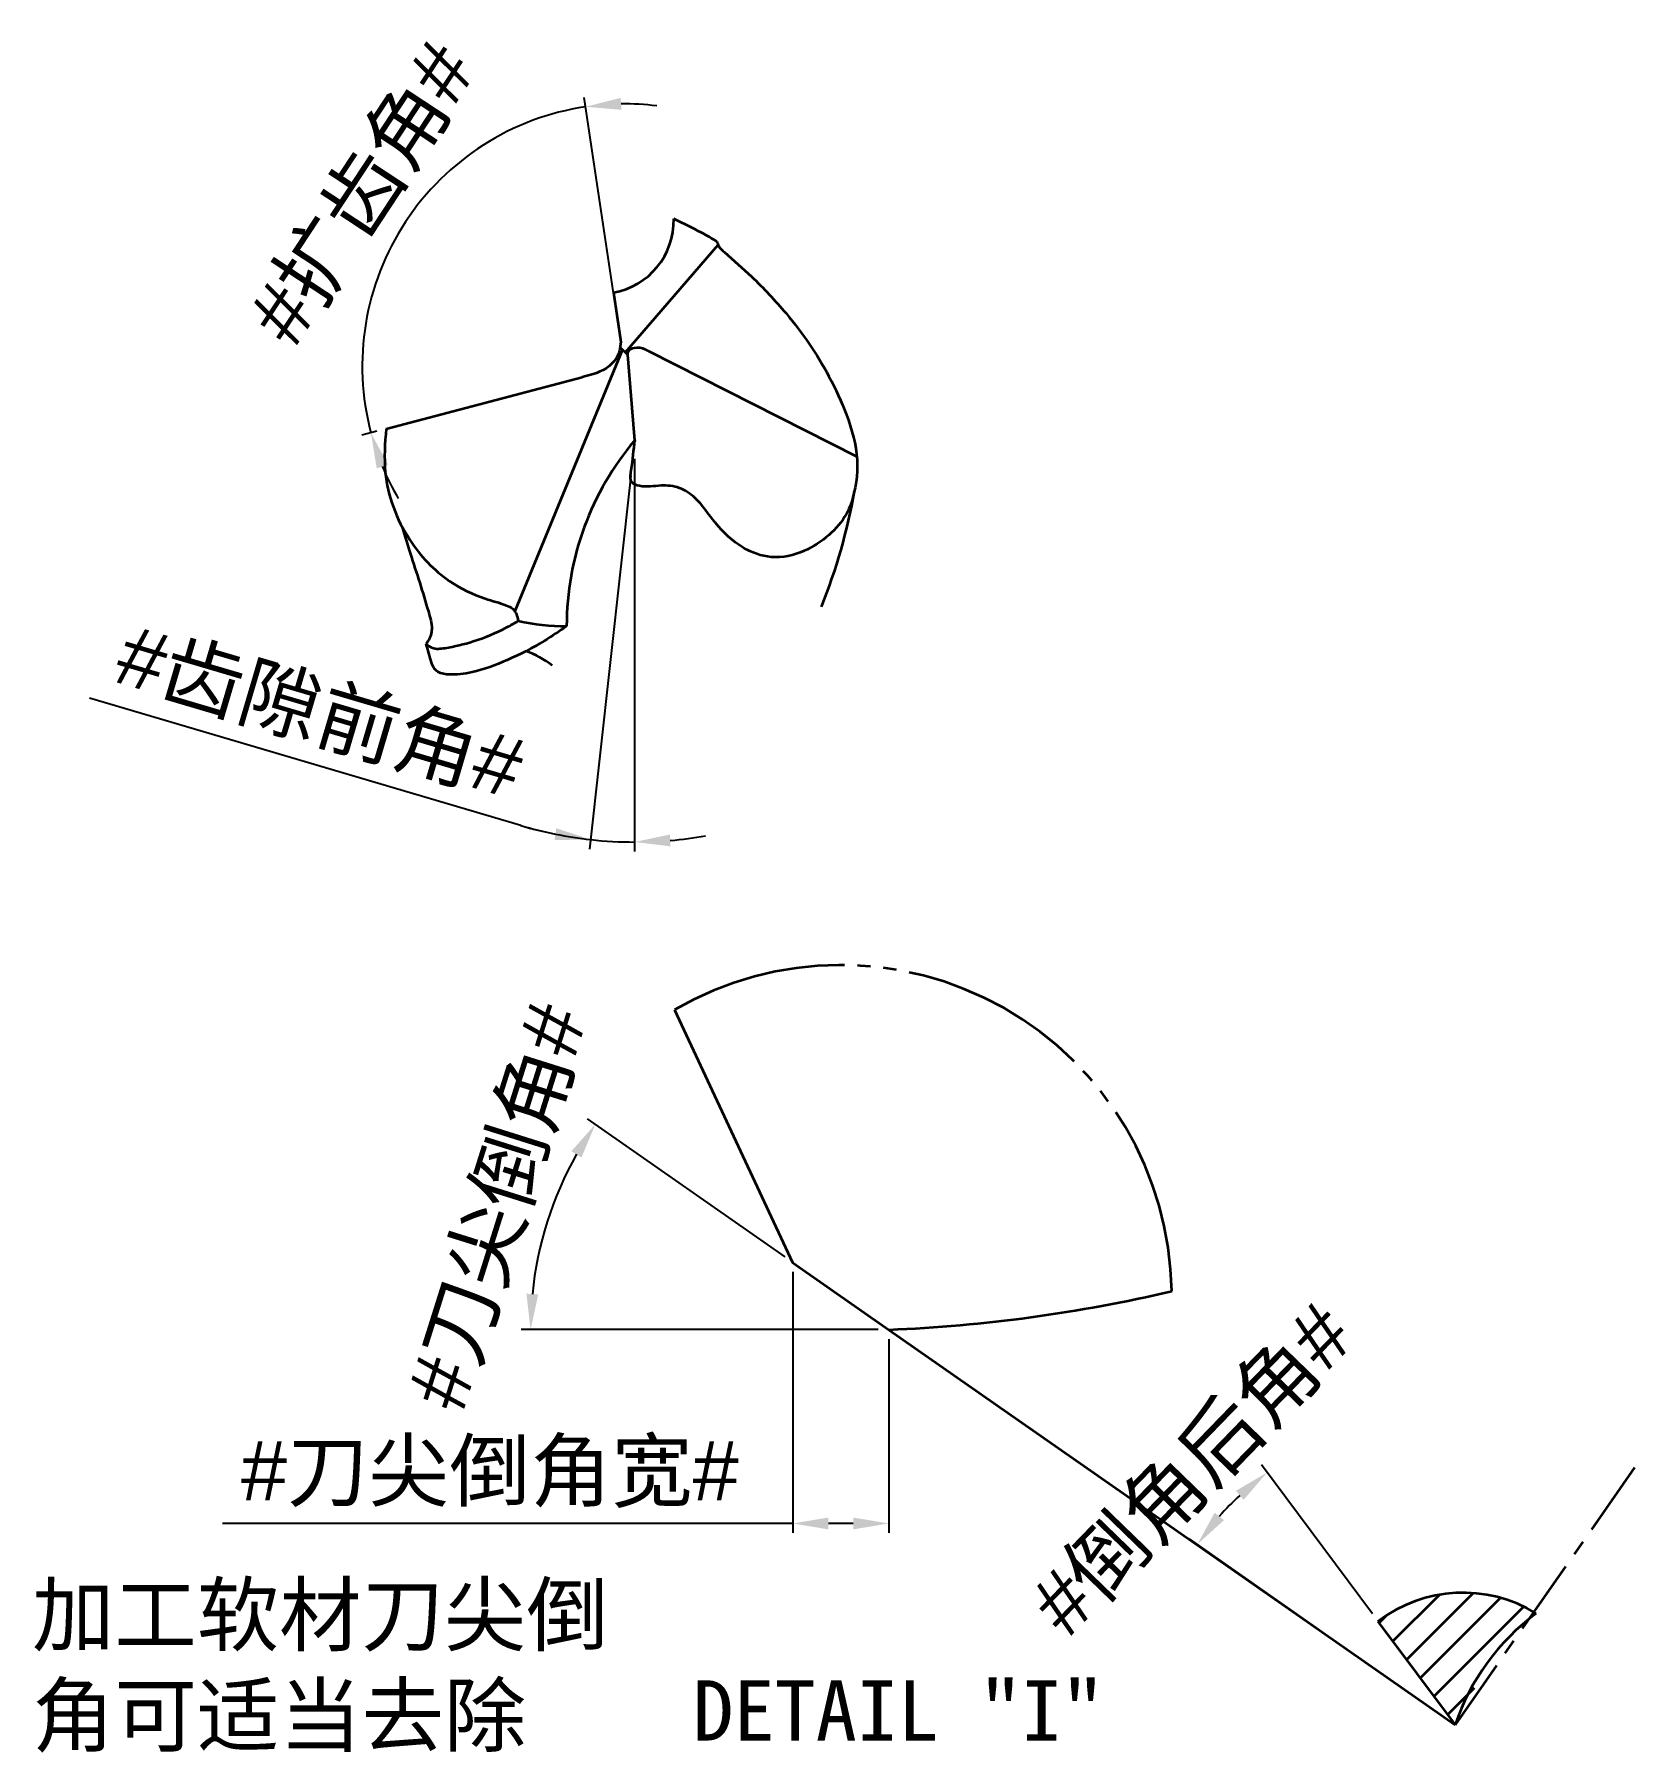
# Model space of a CAD drawing. Header units: inches. Extents: x 0 to 297, y 0 to 210.
# Drawn here: x 71.1 to 138.4, y 54.9 to 127.2 of the extents above; entities that cross this region are included whole.
import ezdxf

# ---------------------------------------------------------------- set-up
doc = ezdxf.new("R2010")
doc.units = ezdxf.units.IN
doc.header["$MEASUREMENT"] = 0
doc.linetypes.add('CENTER', pattern=[50.8, 31.75, -6.35, 6.35, -6.35])
doc.linetypes.add('JIS_09_08', pattern=[10.75, 8, -0.55, 0.55, -0.55, 0.55, -0.55])
doc.layers.add('标注', color=3, linetype='Continuous')
doc.layers.add('轮廓', color=4, linetype='Continuous', lineweight=35)
doc.styles.get("Standard").update_dxf_attribs({"font": 'arial.ttf'})
doc.dimstyles.new('ISO-25-A', dxfattribs={"dimtxt": 2.5, "dimasz": 1.5, "dimexe": 0.4, "dimexo": 0.4, "dimgap": 0.4, "dimtad": 1, "dimdec": 3, "dimtxsty": 'Standard', "dimcen": 2.5, "dimclrd": 256, "dimclre": 256, "dimclrt": 256, "dimadec": 0, "dimazin": 0, "dimtfac": 1, "dimtdec": 3, "dimtmove": 0, "dimatfit": 3, "dimfxl": 1, "dimarcsym": 0})
doc.dimstyles.new('ISO-25-L', dxfattribs={"dimtxt": 2.5, "dimasz": 1.5, "dimexe": 0.4, "dimexo": 0.4, "dimgap": 0.4, "dimtad": 1, "dimdec": 3, "dimtxsty": 'Standard', "dimcen": 2.5, "dimclrd": 256, "dimclre": 256, "dimclrt": 256, "dimadec": 0, "dimazin": 0, "dimtfac": 1, "dimtdec": 3, "dimtmove": 0, "dimatfit": 3, "dimfxl": 1, "dimarcsym": 0})

# ---------------------------------------------------------------- blocks, each defined once
blk = doc.blocks.new('*D49')
at = {"layer": 'Defpoints', "color": 0, "transparency": 16777216}
for p in [(88.751, 121.577), (95.597, 115.407), (95.927, 113.207), (95.927, 113.207), (85.907, 110.567)]:
    blk.add_point(p, dxfattribs=at)
at = {"layer": '标注', "lineweight": -2, "transparency": 16777216}
for p, q in [((95.537, 115.803), (94.232, 124.506)), ((85.52, 110.465), (84.879, 110.297))]:
    blk.add_line(p, q, dxfattribs=at)
for start, end in [(98.53077, 194.76045), (82.92784, 90.7293), (202.56191, 210.36338)]:
    blk.add_arc((95.927, 113.207), 11.025, start, end, dxfattribs=at)
at = {"layer": '标注', "transparency": 16777216}
for points in [[(95.807, 123.982), (95.766, 124.481), (94.291, 124.11)], [(85.509, 108.897), (85.983, 109.057), (85.266, 110.398)]]:
    blk.add_solid(points, dxfattribs=at)
at = {"layer": '标注', "transparency": 16777216, "insert": (85.001, 120.399), "char_height": 2.5, "attachment_point": 5, "rotation": 56.64561}
blk.add_mtext('#扩齿角#', dxfattribs=at)
blk = doc.blocks.new('*D50')
at = {"layer": 'Defpoints', "color": 0, "transparency": 16777216}
for p in [(96.357, 110.077), (96.357, 110.077), (96.357, 109.707), (96.237, 108.987), (95.739, 93.193)]:
    blk.add_point(p, dxfattribs=at)
at = {"layer": '标注', "lineweight": -2, "transparency": 16777216}
for p, q in [((96.357, 109.307), (96.357, 92.782)), ((96.193, 108.59), (94.464, 92.886)), ((91.567, 93.875), (73.436, 99.235))]:
    blk.add_line(p, q, dxfattribs=at)
for start, end in [(253.53061, 263.71751), (253.54068, 258.62909), (263.71751, 270), (275.08842, 280.17683)]:
    blk.add_arc((96.357, 110.077), 16.896, start, end, dxfattribs=at)
at = {"layer": '标注', "transparency": 16777216}
for points in [[(93.064, 93.76), (92.987, 93.266), (94.508, 93.283)], [(97.866, 92.999), (97.844, 93.498), (96.357, 93.182)]]:
    blk.add_solid(points, dxfattribs=at)
at = {"layer": '标注', "transparency": 16777216, "insert": (83.084, 98.526), "char_height": 2.5, "attachment_point": 5, "rotation": 343.53061}
blk.add_mtext('#齿隙前角#', dxfattribs=at)
blk = doc.blocks.new('*D62')
at = {"layer": 'Defpoints', "color": 0, "transparency": 16777216}
for p in [(93.213, 78.639), (103.007, 75.5), (106.997, 72.67), (107.047, 72.67), (107.047, 72.67)]:
    blk.add_point(p, dxfattribs=at)
at = {"layer": '标注', "lineweight": -2, "transparency": 16777216}
for p, q in [((102.68, 75.729), (94.379, 81.544)), ((106.597, 72.67), (91.58, 72.67))]:
    blk.add_line(p, q, dxfattribs=at)
blk.add_arc((107.047, 72.67), 15.067, 150.69536, 174.29358, dxfattribs=at)
at = {"layer": '标注', "transparency": 16777216}
for points in [[(93.697, 80.177), (94.12, 79.911), (94.707, 81.314)], [(92.305, 74.155), (91.805, 74.18), (91.98, 72.67)]]:
    blk.add_solid(points, dxfattribs=at)
at = {"layer": '标注', "transparency": 16777216, "insert": (90.711, 77.82), "char_height": 2.5, "attachment_point": 5, "rotation": 72.50306}
blk.add_mtext('#刀尖倒角#', dxfattribs=at)
blk = doc.blocks.new('*D63')
at = {"layer": 'Defpoints', "color": 0, "transparency": 16777216}
for p in [(103.007, 75.5), (107.047, 72.67), (103.007, 64.516)]:
    blk.add_point(p, dxfattribs=at)
at = {"layer": '标注', "lineweight": -2, "transparency": 16777216}
for p, q in [((103.007, 75.1), (103.007, 64.116)), ((107.047, 72.27), (107.047, 64.116)), ((103.007, 64.516), (79.026, 64.516)), ((105.547, 64.516), (104.507, 64.516))]:
    blk.add_line(p, q, dxfattribs=at)
at = {"layer": '标注', "transparency": 16777216}
for points in [[(104.507, 64.766), (104.507, 64.266), (103.007, 64.516)], [(105.547, 64.766), (105.547, 64.266), (107.047, 64.516)]]:
    blk.add_solid(points, dxfattribs=at)
at = {"layer": '标注', "transparency": 16777216, "insert": (90.266, 66.578), "char_height": 2.5, "attachment_point": 5}
blk.add_mtext('#刀尖倒角宽#', dxfattribs=at)
blk = doc.blocks.new('*D64')
at = {"layer": 'Defpoints', "color": 0, "transparency": 16777216}
for p in [(121.868, 65.759), (127.617, 60.4), (125.497, 59.8), (130.857, 56.05), (130.857, 56.05)]:
    blk.add_point(p, dxfattribs=at)
at = {"layer": '标注', "lineweight": -2, "transparency": 16777216}
for p, q in [((127.378, 60.721), (122.715, 66.982)), ((125.17, 60.029), (119.688, 63.864))]:
    blk.add_line(p, q, dxfattribs=at)
blk.add_arc((130.857, 56.05), 13.232, 133.1786, 138.52349, dxfattribs=at)
at = {"layer": '标注', "transparency": 16777216}
for points in [[(121.643, 65.89), (121.964, 65.507), (122.954, 66.661)], [(121.14, 64.658), (120.747, 64.968), (120.016, 63.635)]]:
    blk.add_solid(points, dxfattribs=at)
at = {"layer": '标注', "transparency": 16777216, "insert": (119.877, 66.695), "char_height": 2.5, "attachment_point": 5, "rotation": 45.888}
blk.add_mtext('#倒角后角#', dxfattribs=at)

msp = doc.modelspace()

# ---------------------------------------------------------------- hatches: boundary and pattern name
at = {"layer": '轮廓'}
h = msp.add_hatch(dxfattribs=at)
h.set_pattern_fill('ANSI31', color=256, scale=0.3)
h.set_pattern_definition([(45, (95.659, -12.0879), (-0.673519, 0.673519), [])])
h.paths.add_polyline_path([(131.2683, 56.2421, -0.2037697), (134.2671, 60.7344, 0.3087907), (127.6157, 60.398), (130.8573, 56.0497)])

# ---------------------------------------------------------------- linework, layer by layer
for p, q in [((95.9645, 113.7739), (99.8689, 118.2964)), ((95.4618, 116.2964), (95.7735, 114.2272)), ((95.843, 113.893), (91.3148, 102.8963)), ((95.7467, 113.9875), (96.0629, 113.6773)), ((96.3587, 110.077), (96.0629, 113.6773)), ((96.9575, 113.8353), (105.697, 109.3955)), ((85.904, 110.5656), (94.1471, 112.7382)), ((96.3587, 110.077), (96.3587, 110.0366)), ((98.0281, 86.1188), (103, 75.5)), ((103, 75.5), (107.0445, 72.668)), ((107.0445, 72.668), (130.8573, 56.0497))]:
    msp.add_line(p, q, dxfattribs=at)
at = {"layer": '轮廓', "linetype": 'CENTER', "ltscale": 0.1}
msp.add_line((138.4079, 66.8691), (130.8573, 56.0497), dxfattribs=at)
at = {"layer": '轮廓', "linetype": 'Continuous'}
msp.add_line((127.6157, 60.398), (130.8573, 56.0497), dxfattribs=at)
at = {"layer": '轮廓'}
for centre, radius, start, end in [((94.936, 119.3144), 3.0635, 279.883254, 1.451139), ((90.8191, 103.4693), 17.4664, 58.998447, 65.729869), ((105.6151, 102.2559), 12.1183, 139.804015, 179.987344), ((82.1788, 112.0004), 23.7694, 337.939718, 350.17939), ((93.5502, 112.1337), 9.8753, 257.775929, 269.690537), ((90.2716, 97.1853), 4.3076, 52.635579, 69.340371), ((104.5532, 135.3195), 62.7011, 272.277131, 283.265006)]:
    msp.add_arc(centre, radius, start, end, dxfattribs=at)
at = {"layer": '轮廓', "linetype": 'JIS_09_08'}
msp.add_arc((105.0223, 74.084), 13.9196, 0.853701, 120.163611, dxfattribs=at)
at = {"layer": '轮廓', "linetype": 'Continuous'}
for centre, radius, start, end in [((131.1878, 55.6946), 5.906, 58.575041, 127.21585), ((140.0611, 52.9339), 9.7169, 126.604034, 161.297238)]:
    msp.add_arc(centre, radius, start, end, dxfattribs=at)
at = {"layer": '轮廓'}
for points, knots in [([(99.8154, 118.4407), (99.8381, 118.3724), (99.898, 118.192), (100.4427, 117.7238), (101.4246, 116.8515), (103.0074, 115.1838), (104.364, 113.2202), (105.3221, 111.1202), (105.7946, 109.4651), (105.66, 108.0255), (105.3003, 106.8972), (104.5315, 106.0335), (103.4678, 105.3342), (102.1449, 105.0308), (100.7743, 105.5411), (99.7445, 106.5168), (99.0845, 107.5717), (98.2588, 108.1386), (97.4134, 108.2151), (96.7665, 108.0703), (96.1215, 108.292), (96.269, 109.1283), (96.3213, 109.6813), (96.3587, 110.077)], [0, 0, 0, 0, 0.2128313, 0.5624941, 2.0920339, 4.2101147, 7.4195521, 9.1958975, 11.1377623, 12.4861667, 13.4794812, 14.6380942, 15.8668693, 17.2771856, 18.5122626, 20.0871314, 21.455066, 22.2143424, 22.9964368, 23.9025559, 24.2583213, 24.7629669, 26.0323343, 26.0323343, 26.0323343, 26.0323343]), ([(95.7735, 114.2272), (95.7619, 114.0959), (95.7277, 113.7096), (95.2275, 113.0027), (94.5596, 112.8392), (94.1471, 112.7382)], [0, 0, 0, 0, 0.3931042, 1.1570978, 2.3904349, 2.3904349, 2.3904349, 2.3904349]), ([(96.0629, 113.6773), (96.0642, 113.723), (96.0688, 113.8796), (96.405, 114.0287), (96.7162, 113.9601), (96.9027, 113.8636), (96.9575, 113.8353)], [0, 0, 0, 0, 0.1312412, 0.4502517, 0.8940941, 1.0786273, 1.0786273, 1.0786273, 1.0786273]), ([(85.904, 110.5656), (85.8582, 109.956), (85.7363, 108.3332), (86.6407, 105.9639), (88.2939, 104.1981), (89.8369, 103.4622), (90.7594, 103.2225), (91.3433, 102.979), (91.4142, 102.6752), (91.4593, 102.4823)], [0, 0, 0, 0, 1.8236862, 4.8545264, 7.2632563, 8.9317324, 9.8678009, 10.1835059, 10.7327138, 10.7327138, 10.7327138, 10.7327138]), ([(86.5865, 106.4233), (86.6957, 106.0572), (86.9292, 105.2737), (87.3217, 104.0966), (87.6298, 103.0488), (87.8554, 102.3093), (87.7964, 101.8756), (87.691, 101.6671), (87.6155, 101.5508), (87.5906, 101.5124)], [0, 0, 0, 0, 1.1463758, 2.4536265, 3.7138126, 4.4482682, 4.7244608, 5.0031695, 5.1407571, 5.1407571, 5.1407571, 5.1407571]), ([(87.5906, 101.5124), (87.6739, 101.4489), (87.8987, 101.2776), (88.6274, 101.3682), (89.6647, 101.6168), (90.7011, 102.0456), (91.3011, 102.3912), (91.4593, 102.4823)], [0, 0, 0, 0, 0.3056217, 0.8246121, 2.0576415, 3.5881866, 4.1363645, 4.1363645, 4.1363645, 4.1363645]), ([(93.4969, 102.2585), (93.1889, 102.0497), (92.3919, 101.5091), (91.07, 100.8395), (89.7049, 100.3137), (88.6976, 100.1832), (88.073, 100.2854), (87.8373, 100.5973), (87.7599, 100.9382), (87.6727, 101.2552), (87.61, 101.4517), (87.5906, 101.5124)], [0, 0, 0, 0, 1.1151808, 2.8862545, 4.4442181, 5.4510311, 5.9618035, 6.2038471, 6.5740387, 7.0012273, 7.192412, 7.192412, 7.192412, 7.192412])]:
    msp.add_open_spline(points, degree=3, knots=knots, dxfattribs=at)

# ---------------------------------------------------------------- texts
at = {"insert": (71.0165, 61.9537), "char_height": 2.53935, "width": 26.784822, "attachment_point": 1}
msp.add_mtext('{\\f宋体|b0|i0|c134|p2;加工软材刀尖倒角可适当去除}', dxfattribs=at)
at = {"layer": '轮廓', "insert": (98.7886, 57.9224), "char_height": 2.53935, "width": 21.860635, "attachment_point": 1}
msp.add_mtext('{\\f宋体|b0|i0|c134|p2;DETAIL "I"}', dxfattribs=at)

# ---------------------------------------------------------------- dimensions: what is measured, and where the dimension line sits
at = {"layer": '标注'}
for base, line1, line2, text, picture, middle in [((88.751, 121.5773), ((95.9268, 113.2074), (85.9068, 110.5674)), ((95.9268, 113.2074), (95.5968, 115.4074)), '#扩齿角#', '*D49', (85.0013, 120.3989)), ((95.7394, 93.193), ((96.3568, 110.0774), (96.2368, 108.9874)), ((96.3568, 110.0774), (96.3568, 109.7074)), '#齿隙前角#', '*D50', (83.0841, 98.5257))]:
    dim = msp.add_angular_dim_2l(base=base, line1=line1, line2=line2, text=text, dimstyle='ISO-25-A', dxfattribs=at)
    dim.commit()
    dim.dimension.update_dxf_attribs({"geometry": picture, "text_midpoint": middle})
for base, line1, line2, text, picture, middle in [((93.2132, 78.6393), ((107.0473, 72.6697), (106.9973, 72.6697)), ((107.0473, 72.6697), (103.0073, 75.4997)), '#刀尖倒角#', '*D62', (92.6773, 77.1997)), ((121.8683, 65.7591), ((130.8573, 56.0497), (125.4973, 59.7997)), ((130.8573, 56.0497), (127.6173, 60.3997)), '#倒角后角#', '*D64', (121.3573, 65.2597))]:
    dim = msp.add_angular_dim_2l(base=base, line1=line1, line2=line2, text=text, dimstyle='ISO-25-A', dxfattribs=at)
    dim.commit()
    dim.dimension.update_dxf_attribs({"geometry": picture, "text_midpoint": middle, "dimtype": 162})
dim = msp.add_linear_dim(base=(103.0073, 64.5156), p1=(107.0473, 72.6697), p2=(103.0073, 75.4997), text='#刀尖倒角宽#', dimstyle='ISO-25-L', dxfattribs=at)
dim.commit()
dim.dimension.update_dxf_attribs({"geometry": '*D63', "text_midpoint": (90.2665, 66.5777)})

doc.saveas('drawing.dxf')
